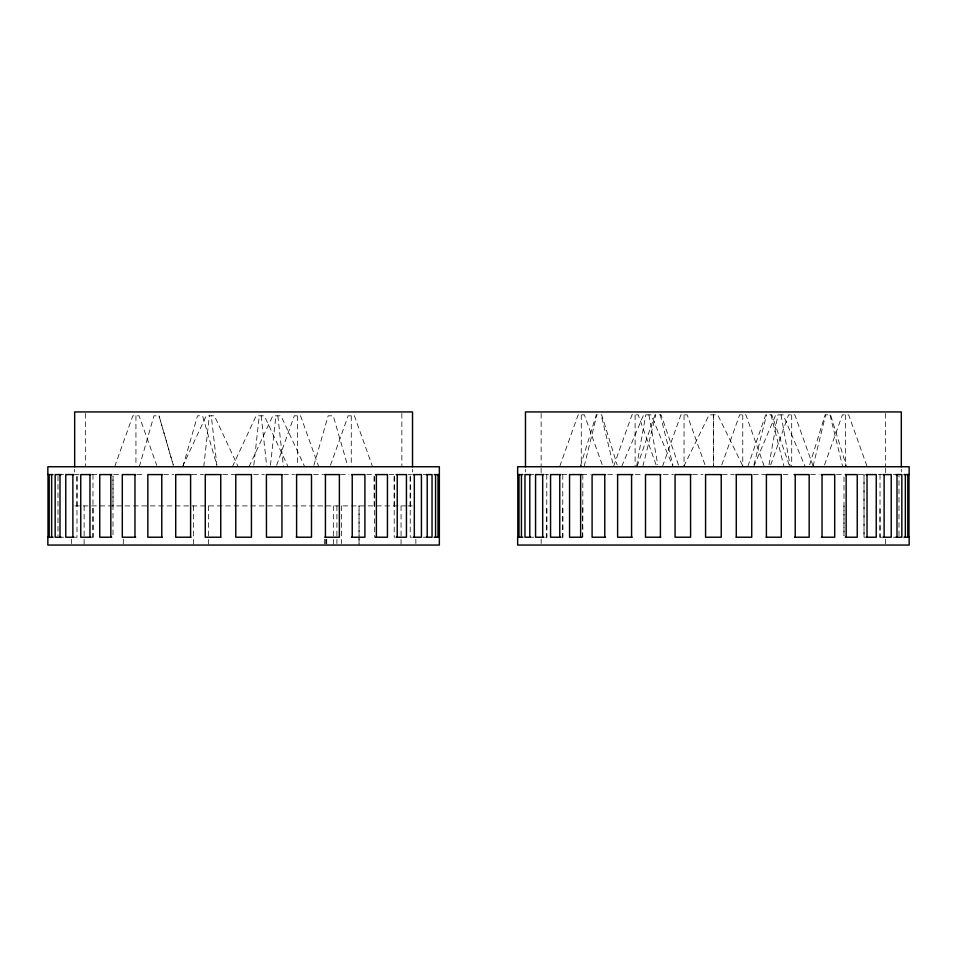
<?xml version="1.0" encoding="UTF-8"?>
<svg xmlns="http://www.w3.org/2000/svg" width="957" height="957" viewBox="0 0 957 957"><rect width="100%" height="100%" fill="white"/><g stroke="black" fill="none" stroke-linecap="round" stroke-linejoin="round"><path stroke-width="0.72" stroke-dasharray="4.79 3.59" d="M57.994 476.072L57.994 535.729M76.979 505.906L76.979 474.588L76.979 537.224L75.148 537.224M91.956 537.224L93.056 537.224L92.985 505.906M113.01 505.906L113.01 476.072L113.01 535.729M359.042 543.6L359.042 505.906L359.042 545.059M374.187 505.906L374.187 474.588L374.522 537.224M394.212 505.906L394.212 474.588L394.212 537.224L394.918 537.224M410.218 505.906L410.218 474.588L410.218 537.224L411.582 537.224M545.418 537.224L546.818 537.224L546.782 505.906M562.082 537.224L562.86 537.224L562.788 505.906M582.478 537.224L582.813 505.906M843.99 505.906L843.99 535.729L843.99 476.072M881.852 537.224L879.985 537.224L880.021 505.906M899.006 535.729L899.006 476.072M203.757 466.729L209.368 415.817M253.82 465.281L259.263 415.817M270.448 465.281L275.903 415.817M636.596 466.322L645.772 414.86M768.985 464.851L777.897 414.86M584.201 466.322L596.821 414.86M813.055 466.322L825.676 414.86M642.841 466.322L655.82 414.86M753.937 464.887L766.557 414.86M139.291 466.729L153.969 415.817L159.029 415.817L173.325 465.317L159.029 415.817M182.847 466.729L197.513 415.817L202.585 415.817L216.868 465.317L211.306 415.817M313.896 465.317L328.167 415.817L333.239 415.817L347.929 466.729M580.361 466.322L596.259 414.86L601.69 414.86L617.157 464.923M809.658 464.923L825.113 414.86L830.544 414.86L846.443 466.322M637.147 466.322L654.995 414.86L661.084 414.86L678.932 466.322M747.872 466.322L765.72 414.86L771.809 414.86L789.657 466.322M114.649 466.729L132.808 415.817L139.076 415.817L156.745 465.353M276.633 465.353L294.301 415.817L300.57 415.817L318.729 466.729M330.464 465.353L348.133 415.817L354.401 415.817L372.56 466.729M559.785 466.322L578.136 414.86L584.404 414.86L602.264 464.923M662.555 466.322L680.906 414.86L687.174 414.86L705.034 464.923M721.769 464.923L739.629 414.86L745.898 414.86L764.248 466.322M770.708 464.923L788.568 414.86L794.836 414.86L813.187 466.322M824.539 464.923L842.399 414.86L848.668 414.86L867.018 466.322M621.751 466.322L643.606 414.86L651.071 414.86L672.927 466.322M753.877 466.322L775.732 414.86L783.197 414.86L805.052 466.322M182.488 466.729L206.234 415.817L214.428 415.817L238.185 466.729M232.395 466.729L256.141 415.817L264.335 415.817L288.081 466.729M249.023 466.729L272.781 415.817L280.963 415.817L304.721 466.729M683.86 466.322L709.101 414.86L717.714 414.86L742.943 466.322M61.918 474.588L63.605 474.588M75.148 474.588L79.168 474.588M91.956 474.588L98.164 474.588M113.716 474.588L120.845 474.588M137.042 474.588L145.273 474.588M163.719 474.588L173.684 474.588M191.962 474.588L203.566 474.588M222.814 474.588L234.944 474.588M253.593 474.588L264.383 474.588M283.631 474.588L294.385 474.588M313.525 474.588L323.478 474.588M340.536 474.588L349.042 474.588M366.77 474.588L374.522 474.588M389.044 474.588L394.918 474.588M408.029 474.588L411.582 474.588M423.257 474.588L424.812 474.588M532.188 474.588L533.743 474.588M545.418 474.588L548.469 474.588M562.082 474.588L568.578 474.588M581.928 474.588L590.337 474.588M607.671 474.588L616.129 474.588M635.34 474.588L643.594 474.588M663.345 474.588L673.453 474.588M692.581 474.588L702.976 474.588M722.332 474.588L734.21 474.588M753.35 474.588L764.894 474.588M783.197 474.588L791.463 474.588M810.675 474.588L819.132 474.588M836.466 474.588L843.476 474.588M858.226 474.588L865.044 474.588M878.335 474.588L881.935 474.588M893.395 474.588L895.082 474.588M74.837 505.906L406.665 505.906M408.113 505.906L412.359 505.906M61.918 537.224L63.605 537.224M423.257 537.224L424.812 537.224M532.188 537.224L533.743 537.224M864.015 537.224L864.015 474.588L864.027 537.224L865.044 537.224M893.395 537.224L895.082 537.224M656.095 464.923L638.235 414.86L631.967 414.86L613.616 466.322L601.128 414.86M770.983 414.86L783.962 466.322M660.246 414.86L672.867 464.887M829.982 414.86L842.603 466.322M781.032 414.86L790.207 466.322M648.906 414.86L657.818 464.851M277.841 415.817L283.451 466.729M261.201 415.817L266.812 466.729M901.315 469.361L901.315 471.98M885.656 413.424L885.656 466.753M885.656 468.236L885.656 472.662M885.656 539.15L885.656 545.059M880.021 474.588L880.021 537.224M845.533 414.86L845.533 466.322M791.702 414.86L791.702 466.322M742.764 414.86L742.764 466.322M684.04 414.86L684.04 466.322M635.101 414.86L635.101 466.322M582.813 474.588L582.813 537.224M581.27 414.86L581.27 466.322M562.764 474.588L562.764 537.224M546.782 474.588L546.782 537.224M541.136 413.424L541.136 466.753M541.136 468.236L541.136 472.662M541.136 539.15L541.136 543.576M525.477 469.361L525.477 471.98M415.864 539.258L415.864 543.6M412.599 469.361L412.599 471.98M401.856 413.424L401.856 466.753M401.055 505.906L401.055 545.059M351.267 415.817L351.267 466.729M341.613 505.906L341.613 543.6M336.9 505.906L336.9 543.6M333.419 505.906L333.419 545.059M326.732 539.461L326.732 543.66M326.6 539.258L326.6 545.059M325.679 539.258L325.679 543.6M324.459 539.258L324.459 545.059M297.436 415.817L297.436 466.729M208.387 505.906L208.387 545.059M193.541 505.906L193.541 545.059M135.942 415.817L135.942 466.729M123.309 539.258L123.309 545.059M92.973 474.588L92.973 537.224M85.34 413.424L85.34 466.753M84.12 505.906L84.12 545.059M74.61 469.361L74.61 471.98M71.344 539.258L71.344 543.6M713.408 414.86L713.408 466.322L713.408 414.86"/><path stroke-width="1.44" d="M53.006 474.588L48.006 474.588L48.006 537.224L53.006 537.224M61.296 474.588L55.159 474.588L55.159 537.224L61.296 537.224M74.06 474.588L65.77 474.588L65.77 537.224L74.06 537.224M91.011 474.588L80.759 474.588L80.759 537.224L91.011 537.224M111.718 474.588L99.755 474.588L99.755 537.224L111.718 537.224M135.667 474.588L122.305 474.588L122.305 537.224L135.667 537.224M162.283 474.588L147.833 474.588L147.833 537.224L162.283 537.224M190.933 474.588L175.717 474.588L175.717 537.224L190.933 537.224M220.804 474.588L205.265 474.588L205.265 537.224L220.804 537.224M296.263 474.588L311.492 474.588L311.492 537.224L296.263 537.224M324.83 474.588L339.376 474.588L339.376 537.224L324.83 537.224M351.53 474.588L364.904 474.588L364.904 537.224L351.53 537.224M375.479 474.588L387.441 474.588L387.441 537.224L375.479 537.224M396.186 474.588L406.438 474.588L406.438 537.224L396.186 537.224M413.137 474.588L421.427 474.588L421.427 537.224L413.137 537.224M425.913 474.588L432.038 474.588L432.038 537.224L425.913 537.224M434.191 474.588L439.191 474.588M522.809 474.588L517.809 474.588L517.809 537.224L522.809 537.224M531.087 474.588L524.962 474.588L524.962 537.224L531.087 537.224M543.863 474.588L535.573 474.588L535.573 537.224L543.863 537.224M560.814 474.588L550.562 474.588L550.562 537.224L560.814 537.224M581.521 474.588L569.559 474.588L569.559 537.224L581.521 537.224M605.47 474.588L592.096 474.588L592.096 537.224L605.47 537.224M632.673 474.588L617.624 474.588L617.624 537.224L632.17 537.224M660.737 474.588L645.508 474.588L645.508 537.224L660.737 537.224M691.098 474.588L675.068 474.588L675.068 537.224L690.595 537.224L690.535 474.588M736.196 474.588L751.735 474.588L751.735 537.224L736.196 537.224M766.067 474.588L781.283 474.588L781.283 537.224L766.067 537.224M794.131 474.588L809.167 474.588L809.167 537.224L794.717 537.224M821.333 474.588L834.695 474.588L834.695 537.224L821.333 537.224M845.282 474.588L857.245 474.588L857.245 537.224L845.282 537.224M865.989 474.588L876.241 474.588L876.241 537.224L865.989 537.224M882.94 474.588L891.23 474.588L891.23 537.224L882.94 537.224M895.704 474.588L901.841 474.588L901.841 537.224L895.704 537.224M903.994 474.588L908.994 474.588L908.994 537.224L903.994 537.224M434.191 537.224L439.191 537.224M909.15 474.588L909.15 466.753L517.653 466.753L517.653 474.588M909.15 537.224L909.15 545.059L517.653 545.059L517.653 537.224M907.81 474.588L907.81 537.224M905.358 474.588L905.358 537.224M901.315 466.753L901.315 411.941L525.477 411.941L525.477 466.753M896.996 474.588L896.996 537.224M884.124 474.588L884.124 537.224M867.042 474.588L867.042 537.224M846.167 474.588L846.167 537.224M822.039 474.588L822.039 537.224M795.219 474.588L795.219 537.224M766.401 474.588L766.401 537.224M736.268 474.588L736.268 537.224M660.402 474.588L660.402 537.224M631.572 474.588L631.572 537.224M604.764 474.588L604.764 537.224M580.636 474.588L580.636 537.224M559.761 474.588L559.761 537.224M542.679 474.588L542.679 537.224M529.795 474.588L529.795 537.224M521.433 474.588L521.433 537.224M518.993 474.588L518.993 537.224M438.007 474.588L438.007 537.224M435.567 474.588L435.567 537.224M427.205 474.588L427.205 537.224M414.321 474.588L414.321 537.224M412.527 466.753L412.527 411.941L74.67 411.941L74.67 466.753M397.239 474.588L397.239 537.224M376.364 474.588L376.364 537.224M352.236 474.588L352.236 537.224M325.428 474.588L325.428 537.224M296.598 474.588L296.598 537.224M220.732 474.588L220.732 537.224M190.599 474.588L190.599 537.224M161.781 474.588L161.781 537.224M134.961 474.588L134.961 537.224M110.833 474.588L110.833 537.224M89.958 474.588L89.958 537.224M72.876 474.588L72.876 537.224M60.004 474.588L60.004 537.224M51.642 474.588L51.642 537.224M49.19 474.588L49.19 537.224M47.85 474.588L47.85 466.753L439.347 466.753L439.347 545.059L47.85 545.059L47.85 537.224M251.428 474.588L235.769 474.588L235.769 537.224L251.428 537.224L251.428 474.588M281.932 474.588L266.405 474.588L266.465 537.224L281.932 537.224L281.932 474.588M721.231 474.588L705.572 474.588L705.572 537.224L721.231 537.224L721.231 474.588"/></g></svg>
